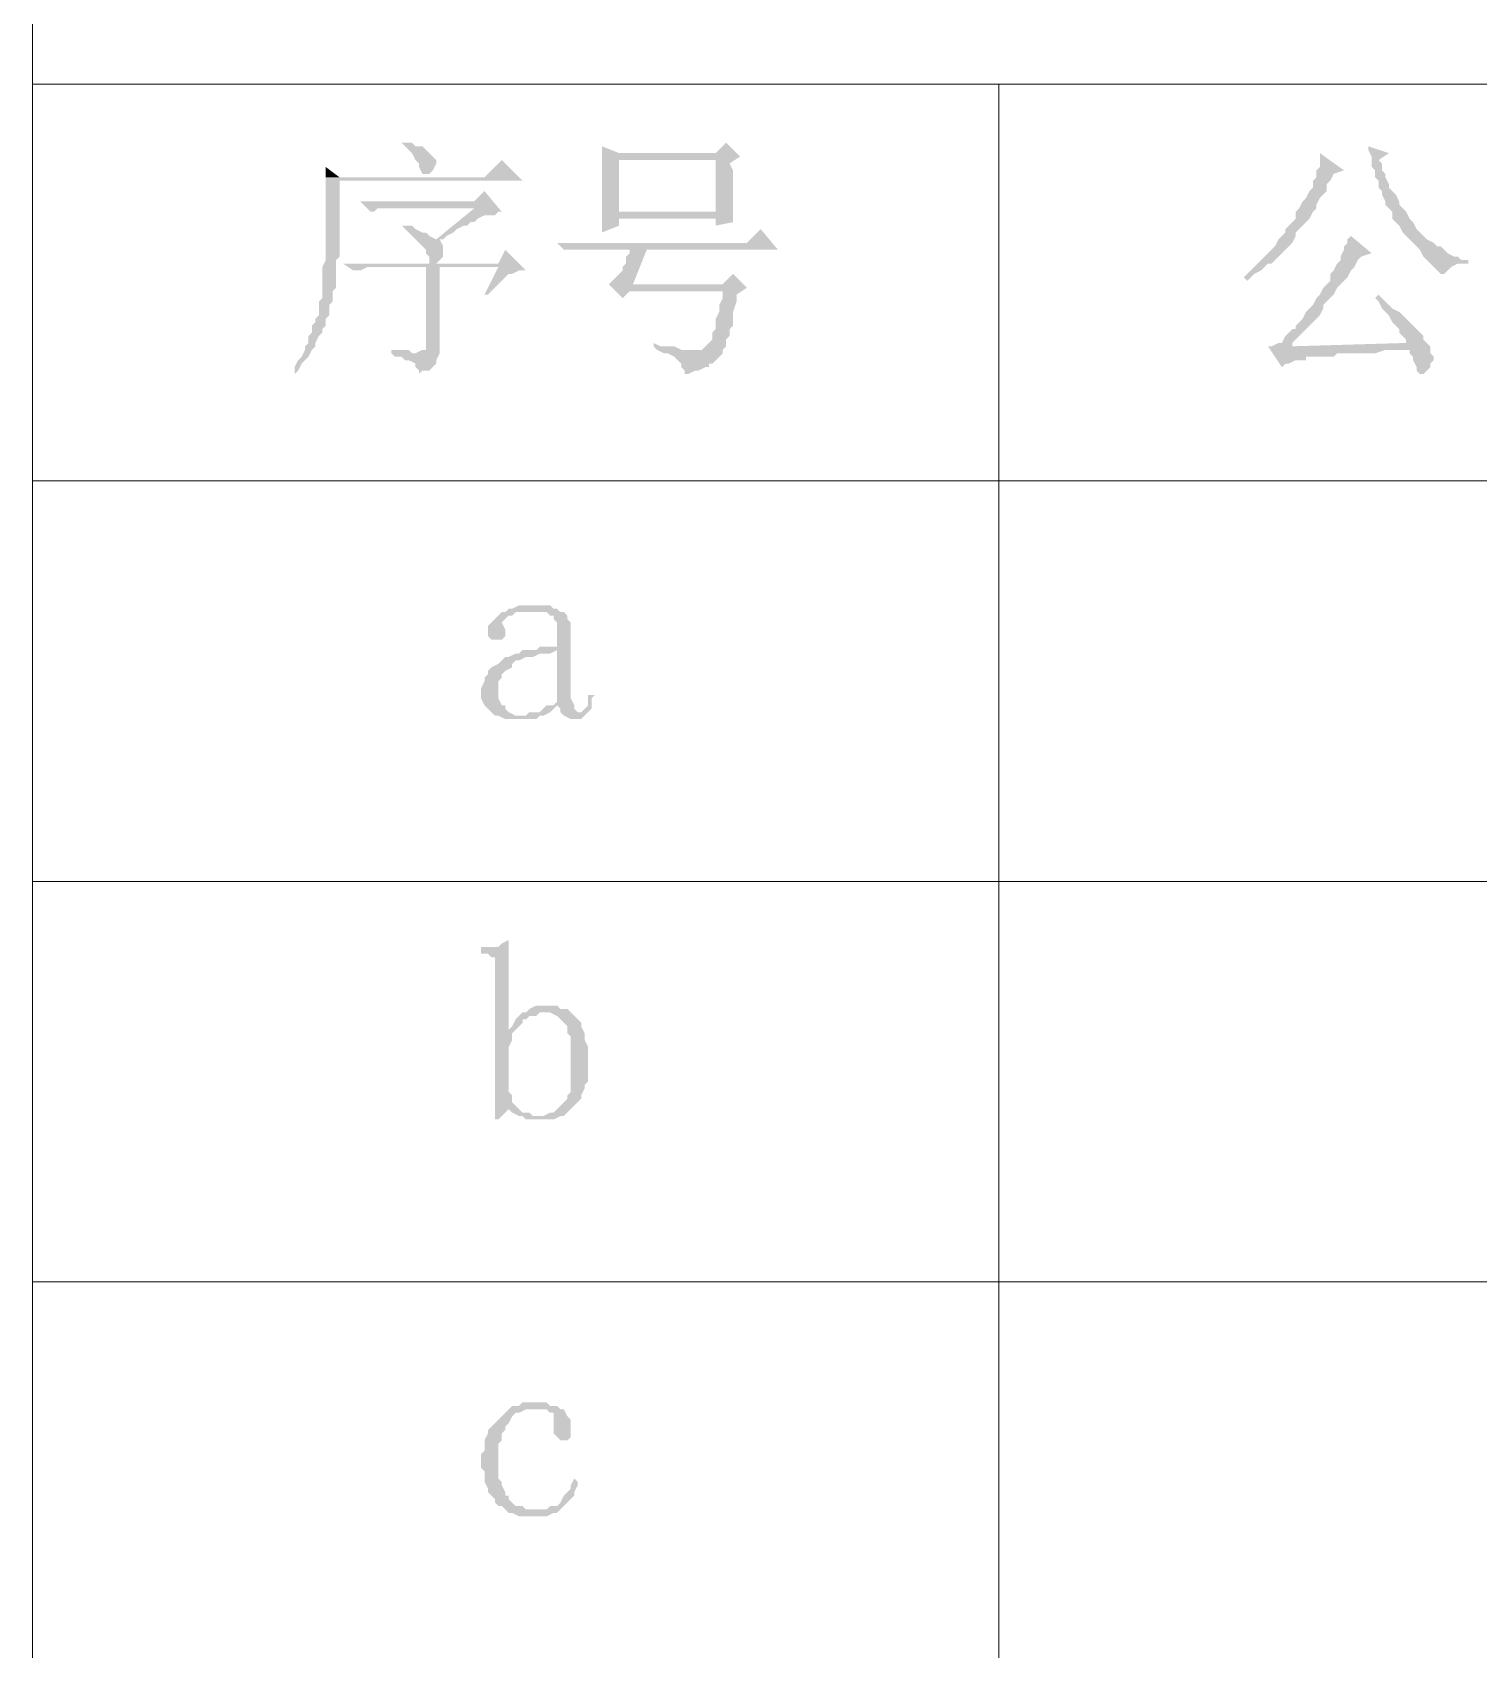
# Model space of a CAD drawing. Header units: millimetres. Extents: x 6 to 291, y 3 to 207.
# Drawn here: x 215.05 to 232.79, y 118.34 to 138.18 of the extents above; entities that cross this region are included whole.
import ezdxf

# ---------------------------------------------------------------- set-up
doc = ezdxf.new("R2010")
doc.units = ezdxf.units.MM

msp = doc.modelspace()

# ---------------------------------------------------------------- hatches: boundary and pattern name
at = {"true_color": 0x00b8b8}
h = msp.add_hatch(color=132, dxfattribs=at)
h.dxf.hatch_style = 2
h.paths.add_polyline_path([(219.625192, 136.821333), (219.582859, 136.821333), (219.625192, 136.779), (219.667526, 136.736667), (219.709859, 136.694333), (219.752192, 136.609667), (219.794526, 136.567333), (219.794526, 136.525), (219.836859, 136.440333), (219.921526, 136.440333), (219.963859, 136.482667), (220.006192, 136.567333), (220.006192, 136.609667), (219.963859, 136.652), (219.921526, 136.694333), (219.879192, 136.736667), (219.836859, 136.779), (219.752192, 136.779), (219.709859, 136.821333)])
h = msp.add_hatch(color=132, dxfattribs=at)
h.dxf.hatch_style = 2
h.paths.add_polyline_path([(222.038192, 136.779), (222.038192, 136.652), (223.435192, 136.609667), (223.435192, 135.974667), (222.038192, 135.974667), (222.038192, 135.932333), (223.435192, 135.89), (223.435192, 135.805333), (223.646859, 135.847667), (223.646859, 135.89), (223.646859, 136.482667), (223.604526, 136.567333), (223.731526, 136.652), (222.249859, 136.694333)])
h = msp.add_hatch(color=132, dxfattribs=at)
h.dxf.hatch_style = 2
h.paths.add_polyline_path([(223.562192, 136.821333), (223.435192, 136.694333), (222.249859, 136.694333), (223.731526, 136.652)])
h = msp.add_hatch(color=132, dxfattribs=at)
h.dxf.hatch_style = 2
h.paths.add_polyline_path([(230.843526, 136.694333), (230.843526, 136.525), (230.801192, 136.482667), (230.801192, 136.398), (230.758859, 136.355667), (230.758859, 136.271), (230.716526, 136.228667), (230.674192, 136.144), (230.631859, 136.101667), (230.589526, 136.017), (230.547192, 135.974667), (230.547192, 135.89), (230.504859, 135.847667), (230.462526, 135.805333), (230.420192, 135.763), (230.420192, 135.720667), (230.377859, 135.678333), (230.335526, 135.636), (230.293192, 135.551333), (230.250859, 135.509), (230.208526, 135.466667), (230.166192, 135.424333), (230.123859, 135.382), (230.081526, 135.339667), (230.039192, 135.297333), (229.954526, 135.212667), (229.912192, 135.170333), (229.954526, 135.128), (229.996859, 135.170333), (230.039192, 135.212667), (230.123859, 135.255), (230.166192, 135.297333), (230.208526, 135.339667), (230.250859, 135.339667), (230.293192, 135.382), (230.335526, 135.424333), (230.377859, 135.466667), (230.420192, 135.509), (230.462526, 135.551333), (230.504859, 135.593667), (230.547192, 135.678333), (230.547192, 135.720667), (230.589526, 135.763), (230.631859, 135.805333), (230.674192, 135.847667), (230.716526, 135.89), (230.758859, 135.974667), (230.801192, 136.017), (230.801192, 136.059333), (230.843526, 136.144), (230.885859, 136.186333), (230.928192, 136.228667), (230.928192, 136.313333), (230.970526, 136.355667), (231.012859, 136.440333), (231.139859, 136.482667)])
h = msp.add_hatch(color=132, dxfattribs=at)
h.dxf.hatch_style = 2
h.paths.add_polyline_path([(231.436192, 136.779), (231.436192, 136.736667), (231.478526, 136.652), (231.478526, 136.525), (231.520859, 136.482667), (231.520859, 136.398), (231.563192, 136.355667), (231.563192, 136.271), (231.605526, 136.228667), (231.605526, 136.186333), (231.647859, 136.101667), (231.647859, 136.059333), (231.690192, 136.017), (231.732526, 135.974667), (231.732526, 135.89), (231.774859, 135.847667), (231.817192, 135.805333), (231.859526, 135.720667), (231.901859, 135.678333), (231.944192, 135.636), (231.986526, 135.593667), (232.028859, 135.551333), (232.071192, 135.509), (232.113526, 135.424333), (232.155859, 135.382), (232.198192, 135.339667), (232.240526, 135.297333), (232.282859, 135.255), (232.325192, 135.212667), (232.367526, 135.212667), (232.409859, 135.255), (232.452192, 135.297333), (232.536859, 135.339667), (232.663859, 135.339667), (232.663859, 135.382), (232.579192, 135.382), (232.536859, 135.424333), (232.494526, 135.424333), (232.409859, 135.466667), (232.367526, 135.509), (232.325192, 135.551333), (232.282859, 135.551333), (232.240526, 135.593667), (232.155859, 135.636), (232.113526, 135.678333), (232.071192, 135.720667), (232.028859, 135.763), (231.986526, 135.847667), (231.944192, 135.89), (231.901859, 135.974667), (231.859526, 136.017), (231.817192, 136.059333), (231.817192, 136.101667), (231.774859, 136.186333), (231.732526, 136.228667), (231.690192, 136.271), (231.690192, 136.313333), (231.647859, 136.398), (231.647859, 136.440333), (231.605526, 136.482667), (231.605526, 136.567333), (231.563192, 136.609667), (231.690192, 136.694333)])
h = msp.add_hatch(color=132, dxfattribs=at)
h.dxf.hatch_style = 2
h.paths.add_polyline_path([(220.810526, 136.609667), (220.598859, 136.398), (218.651526, 136.398), (218.651526, 135.382), (218.609192, 135.297333), (218.609192, 134.916333), (218.566859, 134.874), (218.566859, 134.704667), (218.524526, 134.662333), (218.524526, 134.62), (218.482192, 134.577667), (218.482192, 134.493), (218.439859, 134.450667), (218.439859, 134.366), (218.397526, 134.323667), (218.397526, 134.281333), (218.355192, 134.196667), (218.312859, 134.154333), (218.270526, 134.069667), (218.270526, 133.985), (218.312859, 134.027333), (218.355192, 134.112), (218.397526, 134.154333), (218.439859, 134.196667), (218.482192, 134.281333), (218.524526, 134.323667), (218.524526, 134.366), (218.566859, 134.450667), (218.609192, 134.493), (218.609192, 134.535333), (218.651526, 134.577667), (218.651526, 134.662333), (218.693859, 134.704667), (218.693859, 134.831667), (218.736192, 134.874), (218.736192, 135.001), (218.778526, 135.043333), (218.778526, 135.382), (218.820859, 135.424333), (218.820859, 135.509), (218.820859, 136.355667), (221.064526, 136.355667)])
h = msp.add_hatch(color=132, dxfattribs=at)
h.dxf.hatch_style = 2
h.paths.add_polyline_path([(218.651526, 136.525), (218.651526, 136.398), (218.820859, 136.398)])
h = msp.add_hatch(color=132, dxfattribs=at)
h.dxf.hatch_style = 2
h.paths.add_polyline_path([(222.038192, 136.652), (222.038192, 135.974667), (222.249859, 135.974667), (222.249859, 136.609667), (223.435192, 136.609667)])
h = msp.add_hatch(color=132, dxfattribs=at)
h.dxf.hatch_style = 2
h.paths.add_polyline_path([(220.598859, 136.228667), (220.471859, 136.101667), (219.074859, 136.101667), (220.471859, 136.017), (220.006192, 135.636), (220.090859, 135.636), (220.133192, 135.678333), (220.217859, 135.720667), (220.260192, 135.763), (220.344859, 135.805333), (220.387192, 135.805333), (220.429526, 135.847667), (220.471859, 135.847667), (220.514192, 135.89), (220.598859, 135.932333), (220.725859, 135.932333), (220.768192, 135.974667), (220.810526, 135.974667)])
h = msp.add_hatch(color=132, dxfattribs=at)
h.dxf.hatch_style = 2
h.paths.add_polyline_path([(219.074859, 136.101667), (219.201859, 135.974667), (219.244192, 135.974667), (219.286526, 136.017), (220.471859, 136.017)])
h = msp.add_hatch(color=132, dxfattribs=at)
h.dxf.hatch_style = 2
h.paths.add_polyline_path([(222.038192, 135.932333), (222.038192, 135.720667), (222.249859, 135.805333), (222.249859, 135.89), (223.435192, 135.89)])
h = msp.add_hatch(color=132, dxfattribs=at)
h.dxf.hatch_style = 2
h.paths.add_polyline_path([(219.582859, 135.805333), (219.625192, 135.763), (219.667526, 135.720667), (219.709859, 135.678333), (219.752192, 135.636), (219.794526, 135.593667), (219.879192, 135.509), (219.879192, 135.466667), (219.921526, 135.424333), (219.921526, 135.339667), (220.006192, 135.339667), (220.048526, 135.382), (220.090859, 135.424333), (220.090859, 135.551333), (220.048526, 135.636), (220.090859, 135.636), (220.006192, 135.636), (219.921526, 135.678333), (219.879192, 135.720667), (219.836859, 135.720667), (219.752192, 135.763), (219.709859, 135.805333), (219.667526, 135.805333)])
h = msp.add_hatch(color=132, dxfattribs=at)
h.dxf.hatch_style = 2
h.paths.add_polyline_path([(223.985526, 135.763), (223.816192, 135.593667), (221.487859, 135.593667), (221.572526, 135.509), (224.197192, 135.509)])
h = msp.add_hatch(color=132, dxfattribs=at)
h.dxf.hatch_style = 2
h.paths.add_polyline_path([(220.852859, 135.509), (220.768192, 135.339667), (218.863192, 135.339667), (219.879192, 135.297333), (220.768192, 135.297333), (220.598859, 134.958667), (220.641192, 134.958667), (220.725859, 135.043333), (220.768192, 135.085667), (220.810526, 135.128), (220.852859, 135.170333), (220.895192, 135.212667), (220.937526, 135.212667), (221.022192, 135.255), (221.106859, 135.255)])
h = msp.add_hatch(color=132, dxfattribs=at)
h.dxf.hatch_style = 2
h.paths.add_polyline_path([(222.588526, 135.509), (222.376859, 135.509), (222.376859, 135.466667), (222.334526, 135.424333), (222.334526, 135.339667), (222.292192, 135.297333), (222.292192, 135.255), (222.249859, 135.212667), (222.207526, 135.170333), (222.165192, 135.128), (222.122859, 135.085667), (222.292192, 134.916333), (222.376859, 135.001), (223.519859, 135.001), (223.816192, 135.043333), (222.419192, 135.085667)])
h = msp.add_hatch(color=132, dxfattribs=at)
h.dxf.hatch_style = 2
h.paths.add_polyline_path([(231.224526, 135.678333), (231.182192, 135.636), (231.182192, 135.593667), (231.139859, 135.551333), (231.139859, 135.509), (231.097526, 135.424333), (231.097526, 135.382), (231.055192, 135.339667), (231.012859, 135.255), (230.970526, 135.212667), (230.970526, 135.128), (230.928192, 135.085667), (230.885859, 135.043333), (230.843526, 134.958667), (230.801192, 134.916333), (230.758859, 134.831667), (230.716526, 134.789333), (230.674192, 134.747), (230.631859, 134.662333), (230.589526, 134.62), (230.547192, 134.577667), (230.547192, 134.535333), (230.504859, 134.535333), (230.462526, 134.493), (230.420192, 134.450667), (230.377859, 134.366), (230.335526, 134.366), (230.250859, 134.323667), (230.208526, 134.323667), (230.377859, 134.069667), (230.420192, 134.112), (230.462526, 134.112), (230.547192, 134.154333), (230.674192, 134.154333), (230.674192, 134.196667), (231.012859, 134.196667), (231.055192, 134.239), (231.520859, 134.239), (231.647859, 134.281333), (231.944192, 134.281333), (232.198192, 134.323667), (230.462526, 134.323667), (230.504859, 134.323667), (230.504859, 134.366), (230.547192, 134.408333), (230.589526, 134.450667), (230.631859, 134.493), (230.674192, 134.535333), (230.716526, 134.577667), (230.758859, 134.62), (230.801192, 134.662333), (230.843526, 134.704667), (230.885859, 134.789333), (230.885859, 134.831667), (230.928192, 134.874), (230.970526, 134.916333), (231.012859, 134.958667), (231.055192, 135.043333), (231.097526, 135.085667), (231.139859, 135.128), (231.182192, 135.170333), (231.224526, 135.255), (231.266859, 135.297333), (231.309192, 135.382), (231.351526, 135.424333), (231.478526, 135.466667)])
h = msp.add_hatch(color=132, dxfattribs=at)
h.dxf.hatch_style = 2
h.paths.add_polyline_path([(218.863192, 135.339667), (218.990192, 135.255), (219.074859, 135.255), (219.159526, 135.297333), (219.879192, 135.297333)])
h = msp.add_hatch(color=132, dxfattribs=at)
h.dxf.hatch_style = 2
h.paths.add_polyline_path([(219.879192, 135.297333), (219.879192, 134.281333), (219.836859, 134.281333), (219.752192, 134.239), (220.048526, 134.239), (220.048526, 135.297333), (220.768192, 135.297333)])
h = msp.add_hatch(color=132, dxfattribs=at)
h.dxf.hatch_style = 2
h.paths.add_polyline_path([(223.646859, 135.212667), (223.519859, 135.085667), (222.419192, 135.085667), (223.816192, 135.043333)])
h = msp.add_hatch(color=132, dxfattribs=at)
h.dxf.hatch_style = 2
h.paths.add_polyline_path([(223.816192, 135.043333), (223.519859, 135.001), (223.519859, 134.916333), (223.477526, 134.831667), (223.477526, 134.747), (223.435192, 134.662333), (223.435192, 134.535333), (223.392859, 134.493), (223.392859, 134.408333), (223.350526, 134.366), (223.308192, 134.323667), (223.265859, 134.281333), (223.181192, 134.281333), (222.800192, 134.239), (222.842526, 134.239), (222.927192, 134.196667), (222.969526, 134.154333), (223.011859, 134.112), (223.011859, 134.069667), (223.054192, 134.027333), (223.054192, 133.985), (223.096526, 133.985), (223.181192, 134.027333), (223.223526, 134.027333), (223.308192, 134.069667), (223.350526, 134.069667), (223.350526, 134.112), (223.392859, 134.112), (223.435192, 134.154333), (223.519859, 134.239), (223.519859, 134.281333), (223.562192, 134.323667), (223.562192, 134.408333), (223.604526, 134.450667), (223.604526, 134.535333), (223.646859, 134.577667), (223.646859, 134.747), (223.689192, 134.874), (223.689192, 134.958667)])
h = msp.add_hatch(color=132, dxfattribs=at)
h.dxf.hatch_style = 2
h.paths.add_polyline_path([(231.563192, 134.958667), (231.520859, 134.916333), (231.563192, 134.874), (231.605526, 134.789333), (231.647859, 134.747), (231.690192, 134.704667), (231.732526, 134.62), (231.774859, 134.577667), (231.817192, 134.535333), (231.817192, 134.493), (231.859526, 134.450667), (231.901859, 134.408333), (231.901859, 134.366), (230.462526, 134.323667), (232.198192, 134.323667), (232.155859, 134.366), (232.113526, 134.408333), (232.113526, 134.450667), (232.071192, 134.493), (232.028859, 134.535333), (231.986526, 134.577667), (231.944192, 134.62), (231.901859, 134.662333), (231.859526, 134.704667), (231.817192, 134.747), (231.732526, 134.789333), (231.690192, 134.831667), (231.647859, 134.874)])
h = msp.add_hatch(color=132, dxfattribs=at)
h.dxf.hatch_style = 2
h.paths.add_polyline_path([(222.673192, 134.366), (222.673192, 134.323667), (222.715526, 134.281333), (222.800192, 134.239), (223.181192, 134.281333), (223.011859, 134.281333), (222.927192, 134.323667), (222.757859, 134.323667)])
h = msp.add_hatch(color=132, dxfattribs=at)
h.dxf.hatch_style = 2
h.paths.add_polyline_path([(232.198192, 134.323667), (231.944192, 134.281333), (231.944192, 134.239), (231.986526, 134.196667), (231.986526, 134.154333), (232.028859, 134.069667), (232.028859, 134.027333), (232.071192, 133.985), (232.113526, 133.985), (232.155859, 134.027333), (232.198192, 134.069667), (232.198192, 134.112), (232.240526, 134.154333), (232.240526, 134.196667), (232.198192, 134.239)])
h = msp.add_hatch(color=132, dxfattribs=at)
h.dxf.hatch_style = 2
h.paths.add_polyline_path([(219.455859, 134.281333), (219.455859, 134.239), (219.498192, 134.196667), (219.582859, 134.196667), (219.625192, 134.154333), (219.667526, 134.154333), (219.752192, 134.112), (219.752192, 134.069667), (219.794526, 134.027333), (219.794526, 133.985), (219.836859, 134.027333), (219.921526, 134.027333), (219.963859, 134.069667), (220.006192, 134.112), (220.006192, 134.154333), (220.048526, 134.239), (219.709859, 134.239), (219.667526, 134.281333), (219.540526, 134.281333)])
h = msp.add_hatch(color=132, dxfattribs=at)
h.dxf.hatch_style = 2
h.paths.add_polyline_path([(221.191526, 131.148667), (221.022192, 131.148667), (220.937526, 131.106333), (220.895192, 131.106333), (220.852859, 131.064), (221.360859, 131.064), (221.403192, 131.021667), (221.445526, 131.021667), (221.445526, 130.979333), (221.487859, 130.937), (221.487859, 130.640667), (221.276192, 130.640667), (221.233859, 130.598333), (221.064526, 130.598333), (221.487859, 130.598333), (221.487859, 129.963333), (221.445526, 129.921), (221.360859, 129.921), (221.318526, 129.878667), (221.276192, 129.836333), (221.149192, 129.836333), (221.106859, 129.794), (221.022192, 129.794), (221.318526, 129.794), (221.403192, 129.836333), (221.445526, 129.878667), (221.487859, 129.921), (221.699526, 129.921), (221.657192, 130.005667), (221.657192, 130.81), (221.657192, 130.937), (221.614859, 130.979333), (221.614859, 131.021667), (221.572526, 131.064), (221.530192, 131.064), (221.487859, 131.106333), (221.445526, 131.106333), (221.403192, 131.148667), (221.276192, 131.148667)])
h = msp.add_hatch(color=132, dxfattribs=at)
h.dxf.hatch_style = 2
h.paths.add_polyline_path([(220.852859, 131.064), (220.810526, 131.064), (220.768192, 131.021667), (220.725859, 130.979333), (220.683526, 130.937), (220.641192, 130.894667), (220.641192, 130.767667), (220.683526, 130.725333), (220.810526, 130.725333), (220.852859, 130.767667), (220.852859, 130.852333), (220.810526, 130.937), (220.852859, 130.979333), (220.895192, 131.021667), (220.937526, 131.021667), (220.979859, 131.064), (221.191526, 131.064)])
h = msp.add_hatch(color=132, dxfattribs=at)
h.dxf.hatch_style = 2
h.paths.add_polyline_path([(221.064526, 130.598333), (221.022192, 130.556), (220.979859, 130.556), (220.895192, 130.513667), (220.852859, 130.513667), (220.810526, 130.471333), (220.768192, 130.429), (220.683526, 130.386667), (220.641192, 130.344333), (220.641192, 130.302), (220.598859, 130.259667), (220.598859, 130.217333), (220.556526, 130.132667), (220.556526, 130.005667), (220.598859, 129.921), (220.641192, 129.878667), (220.683526, 129.836333), (220.725859, 129.794), (220.768192, 129.794), (220.852859, 129.751667), (221.233859, 129.751667), (221.276192, 129.794), (221.318526, 129.794), (220.979859, 129.794), (220.895192, 129.836333), (220.852859, 129.878667), (220.852859, 129.921), (220.810526, 129.921), (220.768192, 130.005667), (220.768192, 130.217333), (220.810526, 130.259667), (220.810526, 130.302), (220.852859, 130.344333), (220.937526, 130.386667), (220.937526, 130.429), (220.979859, 130.471333), (221.022192, 130.471333), (221.106859, 130.513667), (221.191526, 130.513667), (221.276192, 130.556), (221.403192, 130.556), (221.487859, 130.598333)])
h = msp.add_hatch(color=132, dxfattribs=at)
h.dxf.hatch_style = 2
h.paths.add_polyline_path([(221.953526, 130.048), (221.868859, 130.048), (221.868859, 129.921), (221.826526, 129.878667), (221.784192, 129.836333), (221.530192, 129.836333), (221.572526, 129.794), (221.657192, 129.751667), (221.784192, 129.751667), (221.826526, 129.794), (221.868859, 129.836333), (221.911192, 129.878667), (221.911192, 130.005667)])
h = msp.add_hatch(color=132, dxfattribs=at)
h.dxf.hatch_style = 2
h.paths.add_polyline_path([(221.699526, 129.921), (221.487859, 129.921), (221.530192, 129.878667), (221.530192, 129.836333), (221.784192, 129.836333), (221.741859, 129.836333), (221.699526, 129.878667)])
h = msp.add_hatch(color=132, dxfattribs=at)
h.dxf.hatch_style = 2
h.paths.add_polyline_path([(220.895192, 127.042333), (220.810526, 127), (220.768192, 126.957667), (220.556526, 126.957667), (220.556526, 126.873), (220.641192, 126.873), (220.683526, 126.830667), (220.725859, 126.830667), (220.725859, 124.841), (220.768192, 124.841), (220.895192, 124.968), (220.979859, 125.010333), (220.937526, 125.052667), (220.937526, 125.137333), (220.895192, 125.179667), (220.895192, 125.73), (220.937526, 125.814667), (220.937526, 125.899333), (220.979859, 125.941667), (220.895192, 125.941667)])
h = msp.add_hatch(color=132, dxfattribs=at)
h.dxf.hatch_style = 2
h.paths.add_polyline_path([(221.360859, 126.238), (221.233859, 126.238), (221.149192, 126.195667), (221.106859, 126.153333), (221.403192, 126.153333), (221.487859, 126.111), (221.530192, 126.068667), (221.572526, 126.026333), (221.614859, 125.984), (221.614859, 125.899333), (221.657192, 125.857), (221.657192, 125.179667), (221.614859, 125.137333), (221.614859, 125.095), (221.572526, 125.052667), (221.530192, 125.010333), (221.487859, 124.968), (221.445526, 124.925667), (221.403192, 124.925667), (221.318526, 124.883333), (221.022192, 124.883333), (221.064526, 124.883333), (221.106859, 124.841), (221.445526, 124.841), (221.530192, 124.883333), (221.572526, 124.883333), (221.614859, 124.925667), (221.657192, 124.968), (221.699526, 125.010333), (221.741859, 125.052667), (221.784192, 125.095), (221.784192, 125.137333), (221.826526, 125.222), (221.826526, 125.264333), (221.868859, 125.306667), (221.868859, 125.73), (221.826526, 125.814667), (221.826526, 125.899333), (221.784192, 125.984), (221.784192, 126.026333), (221.741859, 126.068667), (221.699526, 126.111), (221.657192, 126.153333), (221.614859, 126.195667), (221.530192, 126.195667), (221.487859, 126.238), (221.403192, 126.238)])
h = msp.add_hatch(color=132, dxfattribs=at)
h.dxf.hatch_style = 2
h.paths.add_polyline_path([(221.106859, 126.153333), (221.064526, 126.153333), (221.022192, 126.111), (220.979859, 126.068667), (220.937526, 125.984), (220.895192, 125.941667), (220.979859, 125.941667), (221.022192, 125.984), (221.064526, 126.026333), (221.064526, 126.068667), (221.106859, 126.068667), (221.149192, 126.111), (221.233859, 126.111), (221.276192, 126.153333), (221.360859, 126.153333)])
h = msp.add_hatch(color=132, dxfattribs=at)
h.dxf.hatch_style = 2
h.paths.add_polyline_path([(220.979859, 125.010333), (220.895192, 124.968), (220.937526, 124.925667), (221.022192, 124.883333), (221.276192, 124.883333), (221.191526, 124.883333), (221.149192, 124.925667), (221.064526, 124.925667), (221.022192, 124.968)])
h = msp.add_hatch(color=132, dxfattribs=at)
h.dxf.hatch_style = 2
h.paths.add_polyline_path([(220.937526, 121.327333), (220.895192, 121.285), (220.852859, 121.242667), (220.810526, 121.200333), (220.768192, 121.158), (220.725859, 121.115667), (220.683526, 121.073333), (220.641192, 121.031), (220.641192, 120.988667), (220.598859, 120.904), (220.598859, 120.777), (220.556526, 120.734667), (220.556526, 120.65), (220.556526, 120.565333), (220.598859, 120.523), (220.598859, 120.396), (220.641192, 120.311333), (220.641192, 120.269), (220.683526, 120.226667), (220.725859, 120.184333), (220.725859, 120.142), (220.768192, 120.099667), (220.810526, 120.099667), (220.852859, 120.057333), (220.895192, 120.015), (220.937526, 120.015), (221.022192, 119.972667), (221.360859, 119.972667), (221.445526, 120.015), (221.487859, 120.015), (221.530192, 120.057333), (221.106859, 120.057333), (221.064526, 120.099667), (220.979859, 120.099667), (220.937526, 120.142), (220.895192, 120.184333), (220.895192, 120.226667), (220.852859, 120.226667), (220.852859, 120.269), (220.810526, 120.353667), (220.810526, 120.396), (220.768192, 120.438333), (220.768192, 120.65), (220.768192, 120.861667), (220.810526, 120.904), (220.810526, 120.988667), (220.852859, 121.031), (220.852859, 121.073333), (220.895192, 121.115667), (220.937526, 121.200333), (220.979859, 121.242667), (221.022192, 121.242667), (221.106859, 121.285), (221.191526, 121.285)])
h = msp.add_hatch(color=132, dxfattribs=at)
h.dxf.hatch_style = 2
h.paths.add_polyline_path([(221.233859, 121.369667), (221.064526, 121.369667), (221.022192, 121.327333), (220.937526, 121.327333), (221.191526, 121.285), (221.360859, 121.285), (221.403192, 121.242667), (221.445526, 121.242667), (221.445526, 120.988667), (221.487859, 120.946333), (221.530192, 120.904), (221.614859, 120.904), (221.657192, 120.946333), (221.657192, 121.031), (221.657192, 121.158), (221.614859, 121.200333), (221.572526, 121.285), (221.530192, 121.285), (221.487859, 121.327333), (221.403192, 121.327333), (221.360859, 121.369667), (221.318526, 121.369667)])
h = msp.add_hatch(color=132, dxfattribs=at)
h.dxf.hatch_style = 2
h.paths.add_polyline_path([(221.699526, 120.438333), (221.657192, 120.353667), (221.657192, 120.311333), (221.614859, 120.269), (221.572526, 120.226667), (221.530192, 120.142), (221.487859, 120.099667), (221.403192, 120.099667), (221.360859, 120.057333), (221.233859, 120.057333), (221.530192, 120.057333), (221.572526, 120.099667), (221.614859, 120.142), (221.657192, 120.184333), (221.699526, 120.226667), (221.699526, 120.269), (221.741859, 120.353667), (221.741859, 120.396)])

# ---------------------------------------------------------------- linework, layer by layer
at = {"color": 7, "lineweight": 0}
msp.add_lwpolyline([(215.053192, 202.903667), (215.053192, 6.900333)], dxfattribs=at)
at = {"color": 8, "lineweight": 0, "true_color": 0x808080}
for points in [[(287.10461, 137.541), (215.053192, 137.541)], [(226.906526, 137.541), (226.906526, 62.865)], [(287.10461, 132.672667), (215.053192, 132.672667)], [(287.10461, 127.762), (215.053192, 127.762)], [(287.10461, 122.851333), (215.053192, 122.851333)]]:
    msp.add_lwpolyline(points, dxfattribs=at)

doc.saveas('drawing.dxf')
